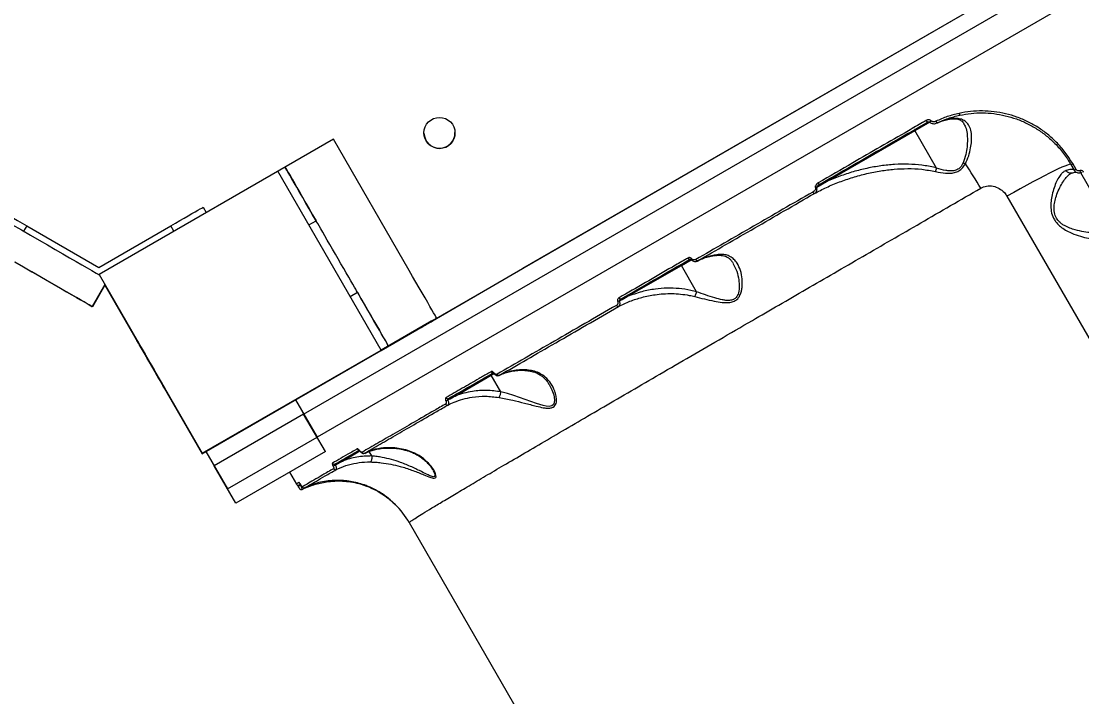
# Model space of a CAD drawing. Header units: millimetres. Extents: x -7447 to 8662, y -5576 to 6370.
# Drawn here: x 170 to 683, y -998 to -671 of the extents above; entities that cross this region are included whole.
import ezdxf

# ---------------------------------------------------------------- set-up
doc = ezdxf.new("R2010")
doc.units = ezdxf.units.MM
doc.layers.add('DiKom', color=7, linetype='Continuous')
doc.layers.add('DIKOM_ОБЪЕКТ', color=7, linetype='Continuous')
doc.styles.add('style1', font='arial.ttf', dxfattribs={"width": 0.8})
doc.dimstyles.new('1-50', dxfattribs={"dimtxt": 300, "dimasz": 200, "dimexe": 100, "dimexo": 0, "dimgap": 100, "dimtad": 1, "dimdec": 0, "dimtxsty": 'style1', "dimcen": 0, "dimclrd": 7, "dimclre": 7, "dimadec": 1, "dimazin": 2, "dimtfac": 1, "dimtdec": 0, "dimtmove": 1, "dimatfit": 3, "dimfxl": 0, "dimlwd": 25, "dimlwe": 18, "dimarcsym": 0})

# ---------------------------------------------------------------- blocks, each defined once
blk = doc.blocks.new('*D10')
at = {"color": 7, "linetype": 'Continuous', "lineweight": 18, "transparency": 16777216}
for p, q in [((-5489.75, 240.8), (-5489.75, 4573.49)), ((4778.18, -2126.78), (4778.18, 4573.49))]:
    blk.add_line(p, q, dxfattribs=at)
at = {"color": 7, "linetype": 'Continuous', "lineweight": 25, "transparency": 16777216}
blk.add_line((4578.18, 4473.49), (-5289.75, 4473.49), dxfattribs=at)
at = {"color": 7, "linetype": 'Continuous', "transparency": 16777216}
for points in [[(-5289.75, 4506.82), (-5289.75, 4440.16), (-5489.75, 4473.49)], [(4578.18, 4506.82), (4578.18, 4440.16), (4778.18, 4473.49)]]:
    blk.add_solid(points, dxfattribs=at)
at = {"layer": 'Defpoints', "color": 0, "linetype": 'Continuous', "transparency": 16777216}
for p in [(-5489.75, 4473.49), (-5489.75, 240.8), (4778.18, -2126.78)]:
    blk.add_point(p, dxfattribs=at)
at = {"color": 0, "linetype": 'Continuous', "lineweight": 15, "transparency": 16777216, "insert": (-777.31, 4726.76), "char_height": 300, "attachment_point": 5, "style": 'style1'}
blk.add_mtext('10300', dxfattribs=at)
blk = doc.blocks.new('*D11')
at = {"color": 7, "linetype": 'Continuous', "lineweight": 18, "transparency": 16777216}
for p, q in [((2045.4, 3512.26), (7772.09, 3512.26)), ((-1858.48, -4091.08), (7772.09, -4091.08))]:
    blk.add_line(p, q, dxfattribs=at)
at = {"color": 7, "linetype": 'Continuous', "lineweight": 25, "transparency": 16777216}
blk.add_line((7672.09, -3891.08), (7672.09, 3312.26), dxfattribs=at)
at = {"color": 7, "linetype": 'Continuous', "transparency": 16777216}
for points in [[(7638.76, 3312.26), (7705.42, 3312.26), (7672.09, 3512.26)], [(7638.76, -3891.08), (7705.42, -3891.08), (7672.09, -4091.08)]]:
    blk.add_solid(points, dxfattribs=at)
at = {"layer": 'Defpoints', "color": 0, "linetype": 'Continuous', "transparency": 16777216}
for p in [(2045.4, 3512.26), (7672.09, 3512.26), (-1858.48, -4091.08)]:
    blk.add_point(p, dxfattribs=at)
at = {"color": 0, "linetype": 'Continuous', "lineweight": 15, "transparency": 16777216, "insert": (7418.92, 3.22), "char_height": 300, "attachment_point": 5, "rotation": 90, "style": 'style1'}
blk.add_mtext('7600', dxfattribs=at)
blk = doc.blocks.new('*D12')
at = {"layer": 'Defpoints', "color": 0, "transparency": 16777216}
for p in [(-7446.93, 5919.72), (-7446.93, 736.93), (6905.53, -2412.68)]:
    blk.add_point(p, dxfattribs=at)
at = {"layer": 'DiKom', "color": 7, "lineweight": 18, "transparency": 16777216}
for p, q in [((-7446.93, 736.93), (-7446.93, 6019.72)), ((6905.53, -2412.68), (6905.53, 6019.72))]:
    blk.add_line(p, q, dxfattribs=at)
at = {"layer": 'DiKom', "color": 7, "lineweight": 25, "transparency": 16777216}
blk.add_line((6705.53, 5919.72), (-7246.93, 5919.72), dxfattribs=at)
at = {"layer": 'DiKom', "color": 7, "transparency": 16777216}
for points in [[(-7246.93, 5953.05), (-7246.93, 5886.39), (-7446.93, 5919.72)], [(6705.53, 5953.05), (6705.53, 5886.39), (6905.53, 5919.72)]]:
    blk.add_solid(points, dxfattribs=at)
at = {"layer": 'DiKom', "color": 0, "transparency": 16777216, "insert": (-918.31, 6173), "char_height": 300, "attachment_point": 5, "style": 'style1'}
blk.add_mtext('14300', dxfattribs=at)
blk = doc.blocks.new('*D13')
at = {"layer": 'Defpoints', "color": 0, "transparency": 16777216}
for p in [(2049.72, 5594.27), (-1141.86, -5576.35), (8561.69, -5576.35)]:
    blk.add_point(p, dxfattribs=at)
at = {"layer": 'DiKom', "color": 7, "lineweight": 18, "transparency": 16777216}
for p, q in [((2049.72, 5594.27), (8661.69, 5594.27)), ((-1141.86, -5576.35), (8661.69, -5576.35))]:
    blk.add_line(p, q, dxfattribs=at)
at = {"layer": 'DiKom', "color": 7, "lineweight": 25, "transparency": 16777216}
blk.add_line((8561.69, 5394.27), (8561.69, -5376.35), dxfattribs=at)
at = {"layer": 'DiKom', "color": 7, "transparency": 16777216}
for points in [[(8528.35, 5394.27), (8595.02, 5394.27), (8561.69, 5594.27)], [(8528.35, -5376.35), (8595.02, -5376.35), (8561.69, -5576.35)]]:
    blk.add_solid(points, dxfattribs=at)
at = {"layer": 'DiKom', "color": 0, "transparency": 16777216, "insert": (8308.52, 8.96), "char_height": 300, "attachment_point": 5, "rotation": 90, "style": 'style1'}
blk.add_mtext('11200', dxfattribs=at)

msp = doc.modelspace()

# ---------------------------------------------------------------- linework, layer by layer
at = {"layer": 'DIKOM_ОБЪЕКТ', "color": 7, "linetype": 'Continuous', "lineweight": 15}
for p, q in [((882.8, -519.19), (302.77, -854.07)), ((882.8, -519.19), (412.76, -790.57)), ((306.77, -861), (888.63, -525.06)), ((898.28, -534.5), (313.27, -872.25)), ((602.63, -723.77), (609.8, -719.62)), ((321.18, -727.91), (207.74, -793.41)), ((559.78, -748.5), (602.63, -723.77)), ((613.1, -741.9), (602.63, -723.77)), ((344.34, -830.01), (294.34, -743.41)), ((297.8, -741.46), (297.81, -741.44)), ((678.13, -740.22), (679.73, -742.98)), ((680.59, -742.55), (678.99, -739.78)), ((682.69, -744.11), (697.42, -769.62)), ((555.07, -751.15), (559.78, -748.5)), ((647.14, -755.54), (886.47, -1170.07)), ((258.09, -760.9), (259.58, -763.48)), ((172.75, -769.9), (171.26, -772.49)), ((172.75, -769.9), (207.62, -790.03)), ((207.62, -790.03), (242.5, -769.9)), ((243.99, -772.48), (242.5, -769.9)), ((309.34, -769.39), (312.8, -767.4)), ((463.4, -804.15), (489.57, -789.04)), ((489.57, -789.04), (494.29, -786.32)), ((496.95, -801.82), (489.57, -789.04)), ((207.74, -793.43), (207.63, -793.49)), ((207.74, -793.43), (207.63, -793.49)), ((207.74, -793.46), (207.65, -793.51)), ((207.74, -793.46), (207.66, -793.51)), ((207.66, -793.51), (207.74, -793.55)), ((207.73, -793.46), (207.74, -793.47)), ((207.74, -793.41), (207.74, -793.43)), ((207.74, -793.41), (257.74, -880.01)), ((207.74, -793.43), (207.74, -793.46)), ((207.74, -793.46), (207.74, -793.56)), ((371.13, -814.75), (412.75, -790.56)), ((210.59, -798.36), (204.45, -808.98)), ((210.59, -798.4), (204.46, -809.02)), ((210.63, -798.56), (204.57, -809.05)), ((210.63, -798.6), (204.57, -809.08)), ((210.62, -798.61), (257.74, -880.22)), ((329.34, -804.04), (332.8, -802.04)), ((329.34, -804.04), (332.8, -802.04)), ((332.8, -802.08), (332.78, -802.05)), ((332.8, -802.04), (332.8, -802.04)), ((332.81, -802.06), (332.8, -802.04)), ((204.46, -809.02), (204.45, -808.98)), ((204.57, -809.08), (204.46, -809.02)), ((204.47, -808.99), (204.57, -809.05)), ((204.57, -809.08), (204.57, -809.05)), ((371.18, -814.57), (344.34, -830.07)), ((344.34, -830.08), (371.19, -814.58)), ((371.24, -814.67), (344.34, -830.2)), ((344.34, -830.21), (371.25, -814.68)), ((347.8, -828.06), (371.18, -814.56)), ((347.81, -828.04), (371.19, -814.54)), ((371.19, -814.57), (367.72, -816.57)), ((371.24, -814.67), (367.72, -816.71)), ((371.19, -814.54), (371.18, -814.56)), ((367.72, -816.57), (344.34, -830.07)), ((344.34, -830.08), (367.72, -816.58)), ((367.72, -816.71), (344.34, -830.21)), ((344.34, -830.21), (367.72, -816.71)), ((362.99, -819.31), (344.34, -830.08)), ((362.99, -819.44), (344.34, -830.21)), ((367.72, -816.57), (367.72, -816.57)), ((367.72, -816.57), (367.72, -816.58)), ((367.72, -816.57), (367.72, -816.58)), ((367.72, -816.7), (367.72, -816.71)), ((367.72, -816.71), (367.72, -816.71)), ((367.72, -816.71), (367.72, -816.71)), ((257.74, -880.01), (344.34, -830.01)), ((257.74, -880.22), (344.34, -830.22)), ((344.34, -830.01), (344.34, -830.22)), ((344.34, -830.07), (344.34, -830.07)), ((344.34, -830.07), (344.34, -830.08)), ((344.34, -830.08), (344.34, -830.08)), ((344.34, -830.2), (344.34, -830.2)), ((344.34, -830.21), (344.34, -830.21)), ((344.34, -830.21), (344.34, -830.21)), ((347.81, -828.04), (347.8, -828.06)), ((397.55, -842.17), (398.75, -841.47)), ((398.77, -841.33), (398.77, -841.32)), ((380.06, -852.27), (397.55, -842.17)), ((402.22, -850.25), (397.55, -842.17)), ((259.47, -879.07), (302.77, -854.07)), ((302.77, -854.07), (313.27, -872.25)), ((306.77, -861), (263.47, -886)), ((317.27, -879.18), (306.77, -861)), ((269.97, -897.25), (313.27, -872.25)), ((257.74, -880.01), (257.74, -880.22)), ((259.47, -879.07), (269.97, -897.25)), ((317.27, -879.18), (273.97, -904.18)), ((325.56, -883.73), (333.95, -878.88)), ((333.86, -878.78), (333.85, -878.77)), ((339.76, -881.3), (338.5, -879.13)), ((273.97, -904.18), (263.47, -886)), ((322.19, -885.59), (325.56, -883.73)), ((369.14, -887.88), (369.26, -888.11)), ((299.95, -889.18), (303.24, -894.88)), ((303.32, -894.84), (303.32, -894.84)), ((305.25, -895.37), (305.38, -895.3)), ((357.9, -913.56), (506.93, -1171.68))]:
    msp.add_line(p, q, dxfattribs=at)
at = {"layer": 'DIKOM_ОБЪЕКТ', "color": 7, "linetype": 'Continuous', "lineweight": 15, "flags": 128}
for points in [[(602.53, -723.24), (602.5, -723.27), (602.49, -723.31), (602.48, -723.37), (602.49, -723.43), (602.51, -723.51), (602.54, -723.59), (602.58, -723.68), (602.63, -723.77)], [(371.19, -814.54), (371.1, -814.37), (370.81, -813.89), (370.35, -813.08), (369.7, -811.96), (368.89, -810.55), (367.92, -808.87), (366.8, -806.93), (365.54, -804.75), (364.17, -802.38), (362.7, -799.83), (361.14, -797.14), (359.53, -794.34), (357.87, -791.46), (321.18, -727.91)], [(297.8, -741.46), (297.91, -741.66), (298.22, -742.18), (298.7, -743.02), (299.35, -744.15), (300.17, -745.57), (301.15, -747.26), (302.27, -749.2), (303.52, -751.37), (304.88, -753.73), (306.34, -756.26), (307.89, -758.93), (309.49, -761.71), (311.13, -764.55), (312.79, -767.43)], [(312.81, -767.42), (311.13, -764.51), (309.47, -761.64), (307.86, -758.84), (306.3, -756.14), (304.83, -753.59), (303.46, -751.22), (302.2, -749.05), (301.08, -747.11), (300.11, -745.42), (299.29, -744.01), (298.65, -742.9), (298.18, -742.09), (297.9, -741.6), (297.81, -741.44)], [(678.13, -740.22), (677.87, -740.12), (677.29, -740.21), (676.4, -740.48), (675.21, -740.93), (673.74, -741.56), (671.99, -742.35), (669.97, -743.31), (667.72, -744.43), (665.25, -745.69), (662.57, -747.08), (659.73, -748.59), (656.73, -750.2), (653.62, -751.91), (650.41, -753.69), (647.14, -755.54)], [(125.35, -745.99), (130.58, -749.01), (135.79, -752.01), (140.96, -755), (146.08, -757.95), (151.12, -760.86), (156.06, -763.72), (160.9, -766.51), (165.6, -769.22), (170.16, -771.85), (174.55, -774.39), (178.76, -776.82), (182.78, -779.14), (186.59, -781.34), (190.18, -783.41), (193.52, -785.35), (196.62, -787.14), (199.47, -788.78), (202.04, -790.26), (204.33, -791.59), (206.33, -792.74), (207.85, -793.62)], [(556.51, -749.81), (556.45, -749.82), (556.38, -749.8), (556.28, -749.75), (556.18, -749.67), (556.07, -749.56), (555.96, -749.42), (555.86, -749.27), (555.75, -749.11)], [(559.68, -747.98), (559.66, -748.01), (559.64, -748.05), (559.64, -748.1), (559.65, -748.17), (559.67, -748.25), (559.7, -748.33), (559.73, -748.42), (559.78, -748.5)], [(157.16, -760.9), (157.32, -760.99), (157.79, -761.26), (158.57, -761.71), (159.64, -762.33), (160.97, -763.1), (162.54, -764), (164.32, -765.03), (166.28, -766.16), (168.36, -767.36), (170.53, -768.62), (172.75, -769.9)], [(242.5, -769.9), (244.72, -768.62), (246.89, -767.36), (248.97, -766.16), (250.93, -765.03), (252.71, -764), (254.28, -763.1), (255.61, -762.33), (256.68, -761.71), (257.46, -761.26), (257.93, -760.99), (258.09, -760.9)], [(332.8, -802.04), (332.71, -801.87), (332.43, -801.39), (331.97, -800.6), (331.35, -799.51), (330.56, -798.15), (329.63, -796.54), (328.57, -794.7), (327.4, -792.68), (326.15, -790.51), (324.84, -788.24), (323.48, -785.9), (322.12, -783.53), (320.77, -781.19), (319.45, -778.91), (318.2, -776.75), (317.03, -774.73), (315.98, -772.89), (315.04, -771.28), (314.26, -769.92), (313.63, -768.83), (313.17, -768.04), (312.9, -767.56), (312.8, -767.4)], [(167.05, -787.38), (171.26, -789.81), (175.28, -792.13), (179.09, -794.33), (182.68, -796.4), (186.02, -798.34), (189.12, -800.13), (191.97, -801.77), (194.53, -803.25), (196.83, -804.58), (198.83, -805.73), (200.53, -806.72), (201.94, -807.53), (203.04, -808.16), (203.82, -808.62), (204.3, -808.89), (204.45, -808.98)], [(204.46, -809.02), (204.3, -808.93), (203.82, -808.66), (203.04, -808.2), (201.94, -807.57), (200.53, -806.76), (198.83, -805.77), (196.83, -804.62), (194.54, -803.3), (191.97, -801.81), (189.13, -800.17), (186.03, -798.38), (182.68, -796.45), (179.09, -794.38), (175.28, -792.18), (171.26, -789.86), (167.05, -787.43)], [(489.57, -789.04), (489.53, -788.95), (489.49, -788.86), (489.46, -788.78), (489.44, -788.7), (489.43, -788.64), (489.44, -788.58), (489.45, -788.54), (489.47, -788.52)], [(493.68, -786.09), (493.59, -786.12), (493.49, -786.11), (493.37, -786.07), (493.25, -786), (493.12, -785.9), (493, -785.78), (492.88, -785.63), (492.77, -785.47)], [(497.41, -786.87), (497.32, -786.89), (497.22, -786.88), (497.11, -786.83), (496.99, -786.76), (496.86, -786.66), (496.74, -786.54), (496.63, -786.4), (496.53, -786.24)], [(332.8, -802.08), (334.48, -804.99), (336.14, -807.87), (337.75, -810.67), (339.31, -813.36), (340.78, -815.91), (342.15, -818.28), (343.41, -820.46), (344.53, -822.4), (345.5, -824.08), (346.31, -825.49), (346.96, -826.61), (347.42, -827.41), (347.7, -827.9), (347.8, -828.06)], [(347.81, -828.04), (347.71, -827.87), (347.43, -827.39), (346.97, -826.58), (346.32, -825.46), (345.51, -824.05), (344.53, -822.37), (343.41, -820.43), (342.16, -818.25), (340.79, -815.88), (339.32, -813.33), (337.76, -810.64), (336.15, -807.84), (334.49, -804.96), (332.81, -802.06)], [(460.4, -805.3), (460.29, -805.34), (460.17, -805.35), (460.04, -805.32), (459.9, -805.25), (459.77, -805.16), (459.64, -805.04), (459.51, -804.89), (459.41, -804.73)], [(463.4, -804.15), (463.36, -804.06), (463.32, -803.97), (463.29, -803.89), (463.27, -803.81), (463.26, -803.75), (463.27, -803.69), (463.28, -803.65), (463.31, -803.62)], [(459.15, -808.96), (459.04, -808.99), (458.92, -808.99), (458.79, -808.96), (458.66, -808.89), (458.53, -808.8), (458.4, -808.68), (458.28, -808.54), (458.18, -808.38)], [(362.99, -819.31), (363.65, -818.93), (364.53, -818.42), (365.54, -817.84), (366.59, -817.23), (367.59, -816.65), (368.44, -816.16), (369.06, -815.8), (369.4, -815.61), (369.42, -815.59), (369.13, -815.76), (368.54, -816.1), (367.72, -816.58)], [(362.99, -819.44), (363.65, -819.06), (364.53, -818.56), (365.54, -817.97), (366.59, -817.36), (367.59, -816.79), (368.44, -816.3), (369.07, -815.94), (369.4, -815.74), (369.43, -815.73), (369.13, -815.9), (368.55, -816.24), (367.72, -816.71)], [(239.49, -848.47), (239.39, -848.31), (239.12, -847.83), (238.67, -847.06), (238.06, -846), (237.31, -844.69), (236.43, -843.17), (235.45, -841.47), (234.39, -839.64), (233.29, -837.74), (232.18, -835.81), (231.08, -833.9), (230.03, -832.08), (229.04, -830.38), (228.16, -828.86), (227.41, -827.55), (226.8, -826.49), (226.35, -825.72), (226.08, -825.24), (225.99, -825.08), (226.08, -825.24), (226.35, -825.72), (226.8, -826.49), (227.41, -827.55), (228.16, -828.86), (229.04, -830.38), (230.03, -832.08), (231.08, -833.91), (232.18, -835.81), (233.29, -837.74), (234.39, -839.65), (235.45, -841.47), (236.43, -843.17), (237.31, -844.69), (238.06, -846), (238.67, -847.06), (239.12, -847.83), (239.39, -848.31), (239.49, -848.47)], [(239.49, -848.6), (239.4, -848.44), (239.12, -847.97), (238.68, -847.19), (238.07, -846.13), (237.31, -844.83), (236.43, -843.3), (235.45, -841.6), (234.4, -839.78), (233.3, -837.87), (232.18, -835.94), (231.08, -834.04), (230.03, -832.21), (229.05, -830.51), (228.17, -828.99), (227.41, -827.68), (226.8, -826.63), (226.35, -825.85), (226.08, -825.38), (225.99, -825.22), (226.08, -825.38), (226.35, -825.85), (226.8, -826.63), (227.41, -827.68), (228.17, -828.99), (229.05, -830.51), (230.03, -832.21), (231.08, -834.04), (232.18, -835.94), (233.3, -837.87), (234.4, -839.78), (235.45, -841.61), (236.43, -843.3), (237.31, -844.83), (238.07, -846.13), (238.68, -847.19), (239.12, -847.97), (239.4, -848.44), (239.49, -848.6)], [(380.06, -852.27), (380.01, -852.18), (379.97, -852.09), (379.94, -852.01), (379.92, -851.93), (379.91, -851.87), (379.92, -851.81), (379.93, -851.77), (379.96, -851.75)], [(425.68, -847), (426.95, -849.28), (427.8, -851.66), (428.2, -854.05), (428.07, -855.55), (427.75, -856.31), (426.96, -857.03), (425.59, -857.31), (424.15, -857.18), (422.62, -856.84), (419.43, -855.83), (414.04, -853.93), (408.53, -852.07), (405.37, -851.12), (402.23, -850.28), (402.22, -850.27), (402.22, -850.27)], [(325.56, -883.73), (325.52, -883.64), (325.48, -883.55), (325.45, -883.47), (325.43, -883.4), (325.42, -883.33), (325.43, -883.27), (325.44, -883.23), (325.47, -883.21)], [(304.53, -894.14), (304.65, -894.3), (304.78, -894.42)]]:
    msp.add_lwpolyline(points, dxfattribs=at)
at = {"layer": 'DIKOM_ОБЪЕКТ', "color": 7, "linetype": 'Continuous', "lineweight": 15}
msp.add_circle((372.52, -724.89), 7.5, dxfattribs=at)
for centre, radius, start, end in [((626.1, -715.21), 2.13, 186.1114, 211.9604), ((609.6, -718.3), 1.66, 201.7363, 236.8791), ((618.34, -728.44), 12.29, 130.1969, 134.1302), ((614.52, -718.69), 1.84, 198.7218, 229.7738), ((372.52, -724.89), 7.5, 181.1812, 1.1812), ((629.65, -733.36), 7.01, 238.4395, 248.1266), ((438.14, -866.78), 227.58, 30.3803, 33.8943), ((676.67, -736.22), 4.25, 290.156, 303.1373), ((678.36, -739.15), 4.06, 289.6979, 303.2816), ((689.87, -740.73), 7.86, 198.4253, 205.2473), ((554.24, -753.15), 1.11, 199.3085, 254.8391), ((550.32, -738.77), 13.26, 288.1244, 290.9996), ((495.48, -787.03), 1.45, 125.6499, 146.8382), ((455.79, -798.02), 9.08, 289.2383, 295.0737), ((398.25, -840.16), 0.898, 203.217, 290.3658), ((399.16, -841.46), 0.415, 121.8493, 160.3236), ((401.3, -841.34), 0.913, 203.7832, 286.8366), ((376.29, -855.76), 0.929, 205.4322, 289.8998), ((373.59, -848.53), 6.4, 288.2287, 298.5486), ((376.57, -852.65), 0.915, 204.7893, 293.0482), ((333.6, -877.37), 1.03, 209.6795, 262.1499), ((333.95, -878.77), 0.101, 124.7783, 181.5272), ((335.92, -879.02), 0.966, 208.1879, 293.934), ((321.6, -884.31), 0.977, 208.8927, 298.5609), ((319.92, -882.06), 4.2, 284.9776, 302.8017), ((322.12, -886.98), 0.981, 209.106, 295.0409), ((304.11, -894.38), 1, 210.8699, 300.0004), ((303.7, -893.54), 2.4, 277.5877, 310.2669), ((306.97, -895.73), 0.998, 209.9999, 295.9149), ((323.26, -933.56), 40, 29.993, 46.0248)]:
    msp.add_arc(centre, radius, start, end, dxfattribs=at)
for points, knots in [([(610.41, -719.05), (610.38, -719.02), (610.25, -718.88), (609.94, -718.69), (609.4, -718.55), (608.72, -718.6), (608.28, -718.8), (608.06, -718.91)], [0, 0, 0, 0, 0.049071, 0.217916, 0.426675, 0.702252, 1, 1, 1, 1]), ([(623.99, -715.44), (622.07, -715.91), (618.21, -716.86), (614.6, -718.47), (612.77, -719.28)], [0, 0, 0, 0, 0.496492, 1, 1, 1, 1]), ([(613.33, -720.1), (615.09, -719.31), (618.62, -717.74), (622.4, -716.81), (624.3, -716.34)], [0, 0, 0, 0, 0.496483, 1, 1, 1, 1]), ([(619.43, -718.2), (618.38, -718.43), (616.28, -718.89), (614.31, -719.69), (613.33, -720.1)], [0, 0, 0, 0, 0.497867, 1, 1, 1, 1]), ([(613.47, -720.06), (613.61, -719.99), (614.6, -719.51), (616.48, -718.89), (618.28, -718.51), (619.14, -718.32)], [0, 0, 0, 0, 0.079514, 0.562677, 1, 1, 1, 1]), ([(619.12, -718.32), (619.2, -718.31), (619.83, -718.16), (620.88, -718.07), (622.24, -718.05), (623.39, -718.22), (624.33, -718.52), (625.14, -718.99), (625.78, -719.56), (626.12, -720.11), (626.27, -720.35)], [0, 0, 0, 0, 0.018157, 0.149872, 0.283089, 0.418176, 0.55627, 0.704184, 0.87603, 1, 1, 1, 1]), ([(619.43, -718.2), (619.4, -718.21), (619.31, -718.26), (619.21, -718.29), (619.13, -718.31)], [0, 0, 0, 0, 0.261572, 1, 1, 1, 1]), ([(627.04, -739.87), (627.63, -738.57), (628.8, -735.97), (629.62, -732.22), (630.07, -728.85), (630.08, -725.7), (629.56, -722.82), (628.46, -720.59), (626.94, -719.13), (625.17, -718.24), (622.97, -717.86), (620.97, -717.93), (619.73, -718.15), (619.43, -718.2)], [0, 0, 0, 0, 0.10714, 0.214578, 0.311344, 0.408091, 0.521755, 0.635295, 0.71926, 0.803177, 0.887819, 0.972402, 1, 1, 1, 1]), ([(678.99, -739.78), (677.82, -737.93), (675.49, -734.22), (671.32, -729.49), (666.87, -725.48), (662.25, -722.17), (657.28, -719.38), (652.02, -717.17), (646.55, -715.55), (640.94, -714.54), (635.25, -714.19), (629.56, -714.42), (625.84, -715.1), (623.99, -715.44)], [0, 0, 0, 0, 0.102185, 0.204368, 0.292491, 0.380892, 0.469014, 0.557404, 0.646077, 0.734468, 0.822883, 0.911581, 1, 1, 1, 1]), ([(624.3, -716.34), (626.11, -716.01), (629.75, -715.35), (635.32, -715.13), (640.88, -715.47), (646.38, -716.47), (651.73, -718.05), (656.88, -720.22), (661.74, -722.96), (666.27, -726.2), (670.62, -730.13), (674.7, -734.76), (676.99, -738.4), (678.13, -740.22)], [0, 0, 0, 0, 0.088373, 0.177025, 0.265392, 0.353767, 0.442426, 0.530801, 0.618946, 0.707372, 0.795519, 0.897759, 1, 1, 1, 1]), ([(608.06, -718.91), (607.49, -719.24), (604.64, -720.89), (597.24, -725.15), (585.93, -731.68), (571.3, -740.13), (561.32, -745.9), (555.75, -749.11)], [0, 0, 0, 0, 0.032166, 0.160835, 0.418396, 0.675958, 1, 1, 1, 1]), ([(556.51, -749.81), (560.78, -747.35), (569.31, -742.42), (582.3, -734.92), (595.42, -727.35), (604.27, -722.24), (608.69, -719.69)], [0, 0, 0, 0, 0.249314, 0.498628, 0.749314, 1, 1, 1, 1]), ([(608.54, -719.78), (608.62, -719.73), (608.86, -719.58), (609.24, -719.47), (609.58, -719.5), (609.73, -719.57), (609.79, -719.62), (609.8, -719.65), (609.81, -719.66), (609.81, -719.66)], [0, 0, 0, 0, 0.203631, 0.615933, 0.829273, 0.931994, 0.969483, 0.992893, 1, 1, 1, 1]), ([(609.8, -719.6), (609.93, -719.75), (610.24, -720.08), (610.92, -720.37), (611.73, -720.49), (612.57, -720.41), (613.08, -720.18), (613.32, -720.07)], [0, 0, 0, 0, 0.153559, 0.352226, 0.561269, 0.793843, 1, 1, 1, 1]), ([(612.77, -719.28), (612.54, -719.37), (612.08, -719.55), (611.39, -719.56), (610.8, -719.4), (610.53, -719.16), (610.41, -719.05)], [0, 0, 0, 0, 0.297449, 0.589015, 0.802844, 1, 1, 1, 1]), ([(626.2, -720.37), (626.52, -720.93), (627.32, -722.32), (627.86, -725.04), (628.08, -728.25), (627.87, -731.67), (627.37, -735.42), (626.45, -738.03), (625.98, -739.34)], [0, 0, 0, 0, 0.130273, 0.319676, 0.482028, 0.644414, 0.822497, 1, 1, 1, 1]), ([(553.95, -754.22), (555.88, -753.23), (559.83, -751.18), (566.05, -748.6), (572.56, -746.35), (579.26, -744.54), (585.96, -743.23), (592.59, -742.4), (599.19, -742.12), (605.89, -742.36), (610.36, -743.21), (612.59, -743.63)], [0, 0, 0, 0, 0.107957, 0.221263, 0.334572, 0.449784, 0.564986, 0.672071, 0.779129, 0.889621, 1, 1, 1, 1]), ([(613.1, -741.9), (612.86, -741.84), (610.51, -741.24), (605.97, -740.43), (599.41, -739.97), (592.78, -740.1), (586.07, -740.79), (579.39, -741.98), (572.73, -743.67), (566.16, -745.79), (561.91, -747.6), (559.78, -748.5)], [0, 0, 0, 0, 0.012975, 0.13061, 0.248338, 0.370448, 0.492589, 0.618293, 0.744005, 0.872003, 1, 1, 1, 1]), ([(612.59, -743.63), (614.2, -743.96), (616.4, -744.41), (619.32, -744.49), (621.33, -744.31), (623.42, -743.67), (625.56, -742.19), (626.5, -740.72), (627.04, -739.87)], [0, 0, 0, 0, 0.303074, 0.415238, 0.529516, 0.668756, 0.808541, 1, 1, 1, 1]), ([(612.59, -743.63), (612.61, -743.6), (612.71, -743.34), (612.91, -742.77), (613.03, -742.21), (613.1, -741.91)], [0, 0, 0, 0, 0.069935, 0.497837, 1, 1, 1, 1]), ([(625.98, -739.34), (625.57, -740.15), (624.87, -741.52), (623, -742.88), (621.13, -743.34), (619.31, -743.35), (616.61, -743), (614.56, -742.39), (613.1, -741.91), (613.1, -741.91)], [0, 0, 0, 0, 0.188616, 0.321667, 0.455547, 0.569143, 0.683128, 0.999681, 1, 1, 1, 1]), ([(613.1, -741.91), (613.1, -741.91), (613.1, -741.91), (613.1, -741.91), (613.1, -741.9), (613.1, -741.9)], [0, 0, 0, 0, 0.34601, 0.817184, 1, 1, 1, 1]), ([(675.79, -743.12), (675.43, -743.27), (674.71, -743.58), (673.5, -744.67), (672.18, -746.45), (670.83, -749.07), (669.65, -752.18), (668.81, -755.47), (668.35, -758.76), (668.37, -762.02), (669.02, -764.87), (670.12, -767.05), (671.24, -768.58), (672.61, -769.94), (674.48, -771.37), (676.84, -772.72), (680.08, -774.11), (683.74, -775.28), (687.45, -776.1), (689.51, -776.31), (690.45, -776.41)], [0, 0, 0, 0, 0.045077, 0.090183, 0.158888, 0.227684, 0.298405, 0.369113, 0.425049, 0.480819, 0.54082, 0.571384, 0.601955, 0.634467, 0.66703, 0.719847, 0.77277, 0.852885, 0.932986, 1, 1, 1, 1]), ([(679.69, -742.92), (679.48, -742.77), (679.04, -742.45), (677.51, -742.65), (676.21, -743.01), (675.79, -743.12)], [0, 0, 0, 0, 0.395875, 0.803222, 1, 1, 1, 1]), ([(678.38, -744.33), (678.34, -744.34), (678.07, -744.46), (677.49, -744.41), (676.74, -744.16), (676.2, -743.71), (675.91, -743.33), (675.81, -743.16), (675.79, -743.12)], [0, 0, 0, 0, 0.039509, 0.298439, 0.557374, 0.816311, 0.9579, 1, 1, 1, 1]), ([(678.39, -744.36), (678.59, -744.3), (679.22, -744.1), (679.96, -743.95), (680.55, -743.85), (680.83, -743.85), (680.81, -743.85), (680.81, -743.85)], [0, 0, 0, 0, 0.139252, 0.439132, 0.688016, 0.906555, 1, 1, 1, 1]), ([(679.73, -742.98), (679.75, -743.02), (679.92, -743.3), (680.34, -743.75), (681.09, -744.14), (681.94, -744.29), (682.49, -744.14), (682.77, -744.07)], [0, 0, 0, 0, 0.037236, 0.278103, 0.518858, 0.759392, 1, 1, 1, 1]), ([(682.42, -743.21), (682.25, -743.25), (681.92, -743.34), (681.41, -743.25), (680.96, -743.01), (680.7, -742.74), (680.6, -742.57), (680.59, -742.55)], [0, 0, 0, 0, 0.240746, 0.481362, 0.722088, 0.962798, 1, 1, 1, 1]), ([(684.24, -743.87), (684.23, -743.85), (684.13, -743.68), (683.88, -743.41), (683.42, -743.17), (682.91, -743.08), (682.58, -743.17), (682.42, -743.21)], [0, 0, 0, 0, 0.037233, 0.27788, 0.51859, 0.759225, 1, 1, 1, 1]), ([(682.77, -744.08), (682.78, -744.08), (682.84, -744.05), (682.98, -744.04), (683.16, -744.09), (683.3, -744.18), (683.35, -744.27), (683.37, -744.3)], [0, 0, 0, 0, 0.041281, 0.303415, 0.568917, 0.836139, 1, 1, 1, 1]), ([(555.75, -749.11), (555.68, -749.15), (555.31, -749.38), (554.81, -749.84), (554.46, -750.46), (554.35, -750.96), (554.41, -751.23), (554.44, -751.37)], [0, 0, 0, 0, 0.095103, 0.471981, 0.715771, 0.857228, 1, 1, 1, 1]), ([(691.02, -773.32), (691.02, -773.32), (690.08, -773.34), (688, -773.27), (684.34, -772.83), (680.74, -772.08), (677.56, -771.06), (675.28, -770.04), (673.48, -768.88), (671.97, -767.56), (671.01, -766.16), (670.19, -764.2), (669.83, -761.91), (670.1, -758.95), (670.83, -755.92), (671.98, -752.85), (673.43, -749.93), (675.02, -747.41), (676.5, -745.72), (677.55, -744.79), (678.03, -744.56), (678.13, -744.51)], [0, 0, 0, 0, 0.00005, 0.071227, 0.15495, 0.24082, 0.294616, 0.34949, 0.381066, 0.413515, 0.459199, 0.472036, 0.530604, 0.586773, 0.644846, 0.718812, 0.794273, 0.866517, 0.940522, 0.987561, 1, 1, 1, 1]), ([(678.12, -744.5), (678.24, -744.43), (678.39, -744.34), (678.45, -744.33), (678.47, -744.32)], [0, 0, 0, 0, 0.769321, 1, 1, 1, 1]), ([(357.99, -913.51), (357.98, -913.47), (357.96, -913.38), (359.05, -912.59), (361.18, -911.19), (364.38, -909.19), (368.66, -906.57), (374.04, -903.33), (380.38, -899.54), (387.63, -895.23), (395.74, -890.43), (404.85, -885.08), (414.95, -879.14), (426.05, -872.65), (437.88, -865.73), (450.39, -858.43), (463.5, -850.8), (477.44, -842.69), (492.19, -834.11), (507.72, -825.09), (522.64, -816.43), (536.76, -808.25), (549.97, -800.59), (563.49, -792.75), (577.28, -784.77), (591.27, -776.67), (605.47, -768.46), (619.86, -760.13), (629.6, -754.5), (634.46, -751.69)], [0, 0, 0, 0, 0.026829, 0.066384, 0.10597, 0.145526, 0.186237, 0.226981, 0.267692, 0.307116, 0.346572, 0.385997, 0.426572, 0.46718, 0.507755, 0.547086, 0.586447, 0.625779, 0.666256, 0.706766, 0.747243, 0.778661, 0.810077, 0.841745, 0.873413, 0.904933, 0.936453, 0.968227, 1, 1, 1, 1]), ([(553.19, -753.52), (548.35, -756.32), (538.66, -761.91), (524.37, -770.16), (510.28, -778.3), (501.11, -783.59), (496.53, -786.24)], [0, 0, 0, 0, 0.249096, 0.498193, 0.749097, 1, 1, 1, 1]), ([(497.41, -786.87), (501.95, -784.24), (511.03, -779), (525.06, -770.9), (539.34, -762.66), (549.08, -757.03), (553.95, -754.22)], [0, 0, 0, 0, 0.249097, 0.498194, 0.749097, 1, 1, 1, 1]), ([(554.44, -751.37), (554.47, -751.5), (554.53, -751.76), (554.42, -752.24), (554.08, -752.84), (553.61, -753.27), (553.26, -753.48), (553.19, -753.52)], [0, 0, 0, 0, 0.145599, 0.289956, 0.532074, 0.909786, 1, 1, 1, 1]), ([(553.95, -754.22), (554.03, -754.17), (554.43, -753.92), (554.94, -753.33), (555.23, -752.47), (555.25, -751.76), (555.13, -751.36), (555.07, -751.15)], [0, 0, 0, 0, 0.082525, 0.43508, 0.677237, 0.832992, 1, 1, 1, 1]), ([(555.07, -751.15), (555.07, -751.11), (555.07, -751.05), (555.14, -750.92), (555.3, -750.7), (555.7, -750.34), (556.14, -750.03), (556.45, -749.85), (556.51, -749.81)], [0, 0, 0, 0, 0.046106, 0.090143, 0.210103, 0.459819, 0.889182, 1, 1, 1, 1]), ([(634.46, -751.69), (635.4, -751.27), (637.29, -750.43), (640.51, -750.53), (643.5, -751.66), (645.77, -753.46), (646.75, -754.94), (647.14, -755.54)], [0, 0, 0, 0, 0.209907, 0.422894, 0.638265, 0.855354, 1, 1, 1, 1]), ([(494.63, -785.85), (494.52, -785.74), (494.27, -785.49), (493.78, -785.29), (493.24, -785.26), (492.93, -785.4), (492.77, -785.47)], [0, 0, 0, 0, 0.221376, 0.474406, 0.737312, 1, 1, 1, 1]), ([(496.12, -804.16), (497.64, -804.54), (500.71, -805.32), (505.14, -806.32), (508.66, -806.91), (511.23, -807.08), (513.25, -806.99), (515.28, -806.45), (517.14, -805.08), (518.21, -803.17), (518.79, -801.15), (519.13, -798.66), (519.07, -795.35), (518.29, -791.44), (516.89, -788.27), (515.1, -786.04), (513.29, -784.7), (511.21, -783.93), (509.09, -783.65), (507.51, -783.81), (506.79, -783.89)], [0, 0, 0, 0, 0.075314, 0.152119, 0.213185, 0.244133, 0.275686, 0.312982, 0.350601, 0.401222, 0.437876, 0.474585, 0.550791, 0.640339, 0.732648, 0.793, 0.854939, 0.904775, 0.956104, 1, 1, 1, 1]), ([(497.32, -786.92), (498.14, -786.53), (499.83, -785.71), (502.58, -784.84), (504.76, -784.32), (506.02, -784.18), (506.27, -784.15)], [0, 0, 0, 0, 0.290877, 0.605712, 0.920928, 1, 1, 1, 1]), ([(506.79, -783.89), (505.01, -784.23), (501.74, -784.86), (498.77, -786.24), (497.41, -786.87)], [0, 0, 0, 0, 0.542545, 1, 1, 1, 1]), ([(506.23, -784.28), (506.32, -784.27), (506.99, -784.15), (508.11, -784.13), (509.54, -784.22), (510.78, -784.52), (511.84, -784.99), (512.86, -785.74), (513.86, -786.8), (514.5, -787.63), (514.77, -788.17), (514.77, -788.17)], [0, 0, 0, 0, 0.020845, 0.147917, 0.276642, 0.407176, 0.541368, 0.686266, 0.831174, 0.99958, 1, 1, 1, 1]), ([(506.79, -783.89), (506.77, -783.91), (506.62, -784.03), (506.44, -784.14), (506.28, -784.12), (506.27, -784.12)], [0, 0, 0, 0, 0.147891, 0.9485, 1, 1, 1, 1]), ([(492.77, -785.47), (492.27, -785.76), (489.74, -787.22), (482.79, -791.23), (472.07, -797.42), (463.63, -802.29), (459.41, -804.73)], [0, 0, 0, 0, 0.044142, 0.220719, 0.610014, 1, 1, 1, 1]), ([(460.4, -805.3), (465.8, -802.19), (476.62, -795.94), (487.99, -789.37), (493.68, -786.09)], [0, 0, 0, 0, 0.499272, 1, 1, 1, 1]), ([(493.68, -786.09), (493.69, -786.08), (493.75, -786.05), (493.86, -786.02), (494.04, -786.06), (494.17, -786.14), (494.24, -786.21), (494.26, -786.24)], [0, 0, 0, 0, 0.057302, 0.464636, 0.708803, 0.881019, 1, 1, 1, 1]), ([(494.28, -786.22), (494.43, -786.38), (494.76, -786.77), (495.5, -787.11), (496.35, -787.22), (497.03, -787.09), (497.34, -786.89), (497.42, -786.84)], [0, 0, 0, 0, 0.180625, 0.423684, 0.670836, 0.92278, 1, 1, 1, 1]), ([(496.53, -786.24), (496.37, -786.31), (496.05, -786.45), (495.5, -786.42), (495, -786.22), (494.75, -785.97), (494.63, -785.85)], [0, 0, 0, 0, 0.263223, 0.526659, 0.781333, 1, 1, 1, 1]), ([(514.65, -788.24), (515.13, -789.1), (516.27, -791.14), (517.19, -794.77), (517.72, -798.69), (517.49, -801.6), (516.82, -803.52), (516.15, -804.62), (515.37, -805.27), (514.28, -805.8), (512.98, -806.07), (511.14, -806), (508.76, -805.61), (505.47, -804.72), (501.32, -803.37), (498.4, -802.33), (496.96, -801.83), (496.96, -801.83)], [0, 0, 0, 0, 0.097066, 0.229637, 0.336251, 0.442176, 0.476235, 0.510171, 0.550893, 0.55883, 0.607469, 0.650105, 0.692903, 0.779507, 0.88968, 0.999883, 1, 1, 1, 1]), ([(496.95, -801.82), (496.03, -801.58), (493.22, -800.86), (488.44, -800.18), (482.68, -799.98), (476.65, -800.46), (470.14, -801.69), (465.73, -803.29), (463.4, -804.15)], [0, 0, 0, 0, 0.082296, 0.249506, 0.417299, 0.584654, 0.780206, 1, 1, 1, 1]), ([(459.41, -804.73), (459.32, -804.79), (459.09, -804.94), (458.83, -805.28), (458.67, -805.71), (458.64, -806.16), (458.73, -806.45), (458.78, -806.59)], [0, 0, 0, 0, 0.165538, 0.412018, 0.620069, 0.809711, 1, 1, 1, 1]), ([(459.15, -808.96), (460.97, -808.08), (464.64, -806.3), (470.58, -804.38), (477.37, -802.98), (483.67, -802.56), (489.23, -802.88), (492.95, -803.4), (495.23, -803.95), (496.12, -804.16)], [0, 0, 0, 0, 0.161025, 0.323858, 0.493662, 0.708324, 0.818539, 0.928737, 1, 1, 1, 1]), ([(459.63, -806.24), (459.76, -806.17), (461.02, -805.46), (462.27, -804.77), (463.4, -804.15)], [0, 0, 0, 0, 0.102923, 1, 1, 1, 1]), ([(459.63, -806.24), (459.63, -806.21), (459.62, -806.15), (459.65, -806.02), (459.74, -805.86), (459.92, -805.64), (460.15, -805.45), (460.32, -805.35), (460.4, -805.3)], [0, 0, 0, 0, 0.079005, 0.13567, 0.302973, 0.519075, 0.802345, 1, 1, 1, 1]), ([(496.12, -804.16), (496.14, -804.13), (496.26, -803.92), (496.48, -803.44), (496.77, -802.65), (496.89, -802.1), (496.96, -801.83)], [0, 0, 0, 0, 0.054487, 0.376712, 0.688356, 1, 1, 1, 1]), ([(496.96, -801.83), (496.96, -801.83), (496.96, -801.83), (496.96, -801.82), (496.95, -801.82), (496.95, -801.82)], [0, 0, 0, 0, 0.336031, 0.792105, 1, 1, 1, 1]), ([(458.18, -808.38), (453.02, -811.36), (442.71, -817.31), (427.98, -825.82), (413.78, -834.02), (404.9, -839.15), (400.46, -841.71)], [0, 0, 0, 0, 0.248595, 0.49719, 0.748595, 1, 1, 1, 1]), ([(401.56, -842.22), (405.94, -839.69), (414.7, -834.63), (428.81, -826.48), (443.54, -817.97), (453.95, -811.96), (459.15, -808.96)], [0, 0, 0, 0, 0.248595, 0.49719, 0.748595, 1, 1, 1, 1]), ([(458.78, -806.59), (458.82, -806.73), (458.91, -807.01), (458.88, -807.45), (458.73, -807.86), (458.48, -808.18), (458.26, -808.32), (458.18, -808.38)], [0, 0, 0, 0, 0.192055, 0.383608, 0.590203, 0.834043, 1, 1, 1, 1]), ([(459.15, -808.96), (459.25, -808.89), (459.51, -808.7), (459.79, -808.23), (459.91, -807.61), (459.88, -806.93), (459.72, -806.47), (459.63, -806.24)], [0, 0, 0, 0, 0.157629, 0.393166, 0.599145, 0.796728, 1, 1, 1, 1]), ([(397.43, -840.51), (397.04, -840.74), (395.11, -841.85), (390.4, -844.57), (383.47, -848.57), (378.32, -851.55), (375.74, -853.04)], [0, 0, 0, 0, 0.050768, 0.253852, 0.626697, 1, 1, 1, 1]), ([(376.93, -853.49), (380.38, -851.5), (387.28, -847.52), (394.8, -843.18), (398.57, -841)], [0, 0, 0, 0, 0.499448, 1, 1, 1, 1]), ([(397.55, -842.17), (397.52, -842.12), (397.47, -842.02), (397.42, -841.87), (397.4, -841.75), (397.41, -841.68), (397.43, -841.66), (397.44, -841.65), (397.45, -841.65)], [0, 0, 0, 0, 0.214653, 0.429236, 0.64392, 0.858698, 0.955176, 1, 1, 1, 1]), ([(398.94, -841.11), (398.92, -841.09), (398.8, -840.93), (398.54, -840.67), (398.14, -840.46), (397.75, -840.39), (397.54, -840.47), (397.43, -840.51)], [0, 0, 0, 0, 0.04793, 0.285627, 0.523583, 0.761756, 1, 1, 1, 1]), ([(398.43, -841.04), (398.43, -841.04), (398.43, -841.04), (398.5, -841.07), (398.61, -841.15), (398.7, -841.24), (398.75, -841.31), (398.77, -841.33)], [0, 0, 0, 0, 0.215918, 0.445475, 0.661269, 0.906821, 1, 1, 1, 1]), ([(398.79, -841.31), (398.93, -841.49), (399.25, -841.92), (399.94, -842.32), (400.69, -842.46), (401.27, -842.4), (401.51, -842.22), (401.57, -842.18)], [0, 0, 0, 0, 0.199152, 0.475431, 0.708613, 0.928579, 1, 1, 1, 1]), ([(400.46, -841.71), (400.35, -841.75), (400.14, -841.84), (399.74, -841.77), (399.35, -841.55), (399.08, -841.3), (398.96, -841.14), (398.94, -841.11)], [0, 0, 0, 0, 0.237796, 0.475524, 0.713486, 0.951529, 1, 1, 1, 1]), ([(401.34, -852.99), (402.42, -853.18), (404.6, -853.58), (408.74, -854.47), (413.72, -855.71), (418.67, -857.04), (422.21, -857.86), (424.4, -858.16), (426.05, -858.18), (427.49, -857.83), (428.47, -856.99), (428.99, -855.88), (429.23, -854.31), (429.04, -852.27), (428.22, -849.39), (426.58, -846.16), (424.13, -843.33), (421.35, -841.38), (418.65, -840.2), (416.55, -839.89), (415.57, -839.74)], [0, 0, 0, 0, 0.051565, 0.103894, 0.193806, 0.286397, 0.343697, 0.372759, 0.402467, 0.43668, 0.467108, 0.496461, 0.526969, 0.580375, 0.634947, 0.725167, 0.818121, 0.880203, 0.943888, 1, 1, 1, 1]), ([(401.54, -842.25), (401.63, -842.21), (402.49, -841.73), (404.28, -841.08), (406.89, -840.33), (409.64, -839.9), (412.35, -839.74), (414.17, -839.87), (415.01, -839.94)], [0, 0, 0, 0, 0.022297, 0.221745, 0.422519, 0.624064, 0.825716, 1, 1, 1, 1]), ([(415.57, -839.74), (415.29, -839.72), (413.85, -839.6), (411.27, -839.6), (407.91, -840.02), (404.63, -840.85), (402.59, -841.76), (401.56, -842.22)], [0, 0, 0, 0, 0.056386, 0.288287, 0.522768, 0.760002, 1, 1, 1, 1]), ([(414.98, -840), (415.14, -840.01), (415.96, -840.06), (417.32, -840.36), (419.07, -840.89), (420.7, -841.68), (422.21, -842.71), (423.65, -844.04), (424.86, -845.46), (425.48, -846.52), (425.75, -846.97)], [0, 0, 0, 0, 0.029986, 0.154368, 0.285268, 0.42238, 0.565079, 0.714411, 0.878475, 1, 1, 1, 1]), ([(415.57, -839.74), (415.54, -839.76), (415.43, -839.82), (415.24, -839.9), (415.09, -839.87), (415.02, -839.86)], [0, 0, 0, 0, 0.141407, 0.625994, 1, 1, 1, 1]), ([(402.22, -850.25), (399.95, -849.94), (395.37, -849.32), (389.32, -849.8), (384.19, -850.83), (381.44, -851.78), (380.06, -852.27)], [0, 0, 0, 0, 0.300143, 0.608219, 0.803097, 1, 1, 1, 1]), ([(401.34, -852.99), (401.35, -852.98), (401.44, -852.87), (401.63, -852.55), (401.88, -851.9), (402.1, -851.11), (402.18, -850.55), (402.22, -850.27)], [0, 0, 0, 0, 0.02621, 0.263065, 0.508707, 0.754359, 1, 1, 1, 1]), ([(402.22, -850.27), (402.22, -850.27), (402.22, -850.26), (402.22, -850.25), (402.22, -850.25)], [0, 0, 0, 0, 0.413096, 1, 1, 1, 1]), ([(375.45, -856.16), (373.64, -857.2), (368.34, -860.26), (360.09, -865.03), (350.96, -870.3), (342.52, -875.18), (337.55, -878.05), (335.07, -879.48)], [0, 0, 0, 0, 0.114455, 0.334764, 0.555075, 0.777537, 1, 1, 1, 1]), ([(336.31, -879.91), (338.76, -878.49), (343.67, -875.65), (352.05, -870.81), (361.18, -865.54), (369.48, -860.75), (374.8, -857.67), (376.6, -856.63)], [0, 0, 0, 0, 0.220311, 0.440623, 0.663083, 0.885546, 1, 1, 1, 1]), ([(375.74, -853.04), (375.71, -853.05), (375.59, -853.13), (375.45, -853.34), (375.37, -853.72), (375.41, -854.16), (375.53, -854.46), (375.59, -854.61)], [0, 0, 0, 0, 0.079586, 0.319463, 0.549784, 0.774841, 1, 1, 1, 1]), ([(375.59, -854.61), (375.65, -854.76), (375.77, -855.06), (375.81, -855.49), (375.73, -855.86), (375.59, -856.06), (375.48, -856.14), (375.45, -856.16)], [0, 0, 0, 0, 0.226373, 0.452697, 0.68239, 0.92075, 1, 1, 1, 1]), ([(376.6, -856.63), (377.59, -856.16), (379.93, -855.04), (383.83, -853.73), (388.88, -852.64), (394.77, -852.15), (399.13, -852.71), (401.34, -852.99)], [0, 0, 0, 0, 0.130167, 0.308138, 0.488274, 0.740851, 1, 1, 1, 1]), ([(376.6, -856.63), (376.64, -856.6), (376.8, -856.5), (376.98, -856.18), (377.05, -855.6), (376.95, -854.89), (376.75, -854.4), (376.65, -854.15)], [0, 0, 0, 0, 0.078093, 0.313994, 0.543197, 0.771082, 1, 1, 1, 1]), ([(376.65, -854.15), (376.63, -854.11), (376.62, -854.05), (376.61, -853.94), (376.64, -853.81), (376.73, -853.65), (376.84, -853.55), (376.91, -853.51), (376.93, -853.49)], [0, 0, 0, 0, 0.172659, 0.199357, 0.4134, 0.65059, 0.91187, 1, 1, 1, 1]), ([(376.65, -854.15), (376.71, -854.11), (377.85, -853.48), (378.99, -852.85), (380.06, -852.27)], [0, 0, 0, 0, 0.060784, 1, 1, 1, 1]), ([(357.12, -878.63), (355.91, -878.32), (353.57, -877.7), (350.12, -877.3), (346.05, -877.24), (341.3, -877.86), (337.99, -879.22), (336.31, -879.91)], [0, 0, 0, 0, 0.164796, 0.318441, 0.47352, 0.733307, 1, 1, 1, 1]), ([(341.54, -878.22), (341.95, -878.11), (343.29, -877.76), (345.67, -877.49), (348.65, -877.39), (351.68, -877.61), (354.38, -878.03), (356.08, -878.51), (356.75, -878.7)], [0, 0, 0, 0, 0.087549, 0.285612, 0.482662, 0.678012, 0.871152, 1, 1, 1, 1]), ([(332.71, -877.88), (332.48, -878.01), (331.35, -878.66), (328.64, -880.23), (324.77, -882.46), (322.09, -884.01), (320.75, -884.78)], [0, 0, 0, 0, 0.050768, 0.253849, 0.626697, 1, 1, 1, 1]), ([(322.07, -885.17), (323.87, -884.13), (327.36, -882.11), (331.58, -879.67), (333.63, -878.49)], [0, 0, 0, 0, 0.514559, 1, 1, 1, 1]), ([(339.76, -881.3), (337.34, -881.38), (333.71, -881.51), (328.99, -882.55), (326.71, -883.33), (325.56, -883.73)], [0, 0, 0, 0, 0.497132, 0.747536, 1, 1, 1, 1]), ([(333.9, -878.69), (333.89, -878.67), (333.78, -878.51), (333.55, -878.23), (333.23, -877.96), (332.92, -877.81), (332.78, -877.85), (332.71, -877.88)], [0, 0, 0, 0, 0.029922, 0.261801, 0.50396, 0.752034, 1, 1, 1, 1]), ([(333.46, -878.34), (333.46, -878.34), (333.47, -878.35), (333.55, -878.41), (333.67, -878.53), (333.78, -878.66), (333.84, -878.75), (333.85, -878.78)], [0, 0, 0, 0, 0.180114, 0.40472, 0.633143, 0.910728, 1, 1, 1, 1]), ([(333.87, -878.76), (333.99, -878.95), (334.29, -879.38), (334.82, -879.81), (335.39, -880.05), (335.91, -880.08), (336.18, -879.95), (336.29, -879.9)], [0, 0, 0, 0, 0.203553, 0.481228, 0.698685, 0.88132, 1, 1, 1, 1]), ([(335.07, -879.48), (335, -879.5), (334.85, -879.54), (334.55, -879.41), (334.24, -879.13), (334.01, -878.86), (333.91, -878.71), (333.9, -878.69)], [0, 0, 0, 0, 0.247786, 0.495856, 0.736417, 0.967038, 1, 1, 1, 1]), ([(336.32, -880.04), (336.65, -879.87), (337.81, -879.29), (339.55, -878.67), (341.01, -878.34), (341.54, -878.22)], [0, 0, 0, 0, 0.197528, 0.711678, 1, 1, 1, 1]), ([(339.08, -884.21), (339.94, -884.24), (341.67, -884.3), (344.98, -884.61), (348.97, -885.23), (353.94, -886.4), (359.13, -888.06), (363.72, -889.9), (367.17, -891.35), (369.27, -892.05), (370.5, -892.04), (370.98, -891.34), (370.69, -889.84), (369.65, -887.83), (367.74, -885.24), (364.82, -882.44), (361.12, -880.03), (358.28, -879.04), (357.12, -878.63)], [0, 0, 0, 0, 0.0401, 0.080889, 0.149972, 0.221163, 0.312571, 0.406696, 0.468106, 0.518451, 0.550951, 0.585753, 0.630849, 0.688551, 0.747828, 0.839794, 0.934576, 1, 1, 1, 1]), ([(339.76, -881.31), (339.76, -881.59), (339.77, -882.15), (339.66, -882.97), (339.49, -883.64), (339.3, -884.03), (339.15, -884.17), (339.09, -884.21), (339.08, -884.21)], [0, 0, 0, 0, 0.211485, 0.422989, 0.634472, 0.845958, 0.964791, 1, 1, 1, 1]), ([(339.76, -881.31), (339.76, -881.31), (339.76, -881.31), (339.76, -881.3), (339.76, -881.3)], [0, 0, 0, 0, 0.654399, 1, 1, 1, 1]), ([(369.43, -888.42), (369.61, -888.73), (370.11, -889.59), (370.36, -890.65), (370.16, -891.18), (369.76, -891.4), (369.12, -891.35), (368.07, -890.98), (366.45, -890.24), (363.54, -888.73), (359.12, -886.55), (354.15, -884.52), (349.33, -882.99), (345.5, -882.09), (342.27, -881.56), (340.61, -881.38), (339.76, -881.31), (339.76, -881.31)], [0, 0, 0, 0, 0.036628, 0.102074, 0.13957, 0.150656, 0.196132, 0.232637, 0.270187, 0.363956, 0.507494, 0.654633, 0.763491, 0.874825, 0.936954, 0.999951, 1, 1, 1, 1]), ([(356.75, -878.69), (356.94, -878.74), (357.91, -878.99), (359.53, -879.65), (361.63, -880.67), (363.62, -881.93), (365.51, -883.44), (367.14, -885.05), (368.37, -886.58), (369.05, -887.58), (369.28, -888.03), (369.31, -888.08)], [0, 0, 0, 0, 0.031546, 0.158848, 0.29384, 0.435928, 0.584277, 0.742159, 0.86957, 0.984671, 1, 1, 1, 1]), ([(356.77, -878.61), (356.86, -878.64), (356.97, -878.67), (357.1, -878.64), (357.12, -878.63)], [0, 0, 0, 0, 0.785521, 1, 1, 1, 1]), ([(321.26, -887.46), (319.44, -888.51), (315.8, -890.62), (311.57, -893.06), (308.19, -895.02), (306.8, -895.83), (306.11, -896.23)], [0, 0, 0, 0, 0.248596, 0.497194, 0.748596, 1, 1, 1, 1]), ([(307.41, -896.63), (308.09, -896.23), (309.46, -895.44), (312.81, -893.5), (317.03, -891.06), (320.7, -888.93), (322.54, -887.87)], [0, 0, 0, 0, 0.248596, 0.497194, 0.748595, 1, 1, 1, 1]), ([(320.75, -884.78), (320.74, -884.79), (320.69, -884.82), (320.64, -884.96), (320.66, -885.27), (320.79, -885.67), (320.93, -885.97), (321, -886.12)], [0, 0, 0, 0, 0.054593, 0.291386, 0.527836, 0.763974, 1, 1, 1, 1]), ([(321, -886.12), (321.08, -886.27), (321.22, -886.57), (321.34, -886.97), (321.37, -887.28), (321.32, -887.42), (321.27, -887.45), (321.26, -887.46)], [0, 0, 0, 0, 0.236391, 0.472919, 0.709895, 0.946913, 1, 1, 1, 1]), ([(322.19, -885.59), (322.17, -885.54), (322.11, -885.44), (322.07, -885.32), (322.05, -885.22), (322.05, -885.18), (322.07, -885.17), (322.07, -885.17)], [0, 0, 0, 0, 0.235507, 0.471709, 0.708218, 0.945372, 1, 1, 1, 1]), ([(322.54, -887.87), (322.55, -887.86), (322.64, -887.8), (322.74, -887.56), (322.71, -887.03), (322.53, -886.35), (322.31, -885.84), (322.19, -885.59)], [0, 0, 0, 0, 0.053146, 0.28996, 0.526805, 0.763351, 1, 1, 1, 1]), ([(322.54, -887.87), (324.09, -887.18), (327.22, -885.8), (332.32, -884.59), (336.32, -884.19), (338.6, -884.21), (339.08, -884.21)], [0, 0, 0, 0, 0.29916, 0.603986, 0.916349, 1, 1, 1, 1]), ([(338.98, -896.46), (338.32, -896.18), (336.55, -895.44), (333.64, -894.51), (329.11, -893.45), (324.4, -893), (319.64, -893.2), (315.88, -893.74), (312.22, -894.67), (309.4, -895.7), (307.84, -896.43), (307.41, -896.63)], [0, 0, 0, 0, 0.060117, 0.160982, 0.261861, 0.468976, 0.588411, 0.707854, 0.830642, 0.953438, 1, 1, 1, 1]), ([(304.53, -894.14), (304.48, -894.17), (304.24, -894.31), (303.7, -894.62), (303.24, -894.88), (303.3, -894.85), (303.32, -894.84)], [0, 0, 0, 0, 0.056613, 0.283091, 0.782417, 1, 1, 1, 1]), ([(303.62, -895.24), (303.68, -895.35), (303.82, -895.58), (304.02, -895.92), (304.13, -896.12), (304.16, -896.16)], [0, 0, 0, 0, 0.426105, 0.873315, 1, 1, 1, 1]), ([(304.02, -895.92), (304.03, -895.94), (304.13, -896.11), (304.32, -896.43), (304.56, -896.82), (304.69, -897.02), (304.79, -897.15), (304.88, -897.26), (305.03, -897.38), (305.25, -897.5), (305.56, -897.56), (305.84, -897.54), (305.98, -897.45), (306.02, -897.43)], [0, 0, 0, 0, 0.015164, 0.170313, 0.336881, 0.528989, 0.59719, 0.640099, 0.695248, 0.76791, 0.860868, 0.961268, 1, 1, 1, 1]), ([(305.33, -895.21), (305.32, -895.18), (305.22, -895.03), (305.05, -894.75), (304.82, -894.42), (304.62, -894.17), (304.56, -894.15), (304.53, -894.14)], [0, 0, 0, 0, 0.044074, 0.224541, 0.433779, 0.687498, 1, 1, 1, 1]), ([(304.74, -895.17), (304.69, -895.2), (304.61, -895.25), (305.01, -895.02), (305.16, -894.93)], [0, 0, 0, 0, 0.619609, 1, 1, 1, 1]), ([(305.25, -895.37), (305.22, -895.34), (305.19, -895.29), (305.11, -895.23), (305.01, -895.17), (304.87, -895.14), (304.77, -895.16), (304.72, -895.18), (304.71, -895.19)], [0, 0, 0, 0, 0.152198, 0.182426, 0.386781, 0.623849, 0.895657, 1, 1, 1, 1]), ([(304.79, -894.41), (304.79, -894.41), (304.78, -894.41), (304.83, -894.46), (304.93, -894.6), (305.11, -894.85), (305.27, -895.12), (305.36, -895.27), (305.38, -895.31)], [0, 0, 0, 0, 0.045277, 0.195702, 0.409544, 0.681689, 0.920031, 1, 1, 1, 1]), ([(306.03, -897.45), (306.04, -897.44), (306.07, -897.4), (306.05, -897.18), (305.89, -896.7), (305.62, -896.09), (305.37, -895.61), (305.25, -895.37)], [0, 0, 0, 0, 0.090305, 0.332232, 0.559042, 0.777581, 1, 1, 1, 1]), ([(306.11, -896.23), (306.07, -896.22), (306.02, -896.2), (305.82, -895.96), (305.6, -895.65), (305.44, -895.38), (305.35, -895.24), (305.33, -895.21)], [0, 0, 0, 0, 0.327724, 0.573896, 0.779648, 0.962778, 1, 1, 1, 1]), ([(305.41, -895.34), (305.45, -895.42), (305.6, -895.65), (305.83, -896), (306.06, -896.28), (306.28, -896.51), (306.57, -896.68), (306.89, -896.75), (307.2, -896.73), (307.36, -896.64), (307.41, -896.61)], [0, 0, 0, 0, 0.085525, 0.255853, 0.463978, 0.626657, 0.723036, 0.826528, 0.940787, 1, 1, 1, 1]), ([(306.03, -897.45), (307.67, -896.72), (311.23, -895.14), (315.08, -894.34), (317.15, -893.91)], [0, 0, 0, 0, 0.46049, 1, 1, 1, 1]), ([(317.15, -893.91), (317.99, -893.79), (319.74, -893.53), (322.58, -893.36), (325.89, -893.39), (329.57, -893.77), (333.91, -894.69), (338.42, -896.24), (342.78, -898.41), (345.97, -900.49), (348.2, -902.22), (349.7, -903.5), (350.72, -904.47), (350.99, -904.73), (351.03, -904.77)], [0, 0, 0, 0, 0.062578, 0.13041, 0.199977, 0.294393, 0.391763, 0.522714, 0.657514, 0.784892, 0.85015, 0.915332, 0.985981, 1, 1, 1, 1]), ([(317.47, -893.58), (317.45, -893.63), (317.39, -893.82), (317.26, -893.89), (317.17, -893.91), (317.15, -893.91)], [0, 0, 0, 0, 0.237453, 0.884148, 1, 1, 1, 1]), ([(351.34, -905.06), (351.35, -905.07), (351.38, -905.09), (350.84, -904.54), (349.92, -903.65), (348.06, -901.98), (344.97, -899.62), (341.54, -897.62), (339.41, -896.66), (338.98, -896.46)], [0, 0, 0, 0, 0.041721, 0.136891, 0.24367, 0.35334, 0.635739, 0.92613, 1, 1, 1, 1])]:
    msp.add_open_spline(points, degree=3, knots=knots, dxfattribs=at)

# ---------------------------------------------------------------- dimensions: what is measured, and where the dimension line sits
at = {"color": 7, "linetype": 'Continuous', "lineweight": 15}
for base, p1, p2, angle, text, picture, middle in [((-5489.75, 4473.49), (4778.18, -2126.78), (-5489.75, 240.8), 180, '10300', '*D10', (-777.31, 4473.49)), ((7672.09, 3512.26), (-1858.48, -4091.08), (2045.4, 3512.26), 270, '7600', '*D11', (7672.09, 3.22))]:
    dim = msp.add_linear_dim(base=base, p1=p1, p2=p2, angle=angle, text=text, dimstyle='1-50', dxfattribs=at)
    dim.commit()
    dim.dimension.update_dxf_attribs({"geometry": picture, "text_midpoint": middle, "dimtype": 160})
at = {"layer": 'DiKom'}
for base, p1, p2, angle, text, picture, middle in [((-7446.93, 5919.72), (6905.53, -2412.68), (-7446.93, 736.93), 180, '14300', '*D12', (-918.31, 5919.72)), ((8561.69, -5576.35), (2049.72, 5594.27), (-1141.86, -5576.35), 270, '11200', '*D13', (8561.69, 8.96))]:
    dim = msp.add_linear_dim(base=base, p1=p1, p2=p2, angle=angle, text=text, dimstyle='1-50', dxfattribs=at)
    dim.commit()
    dim.dimension.update_dxf_attribs({"geometry": picture, "text_midpoint": middle, "dimtype": 160})

doc.saveas('drawing.dxf')
